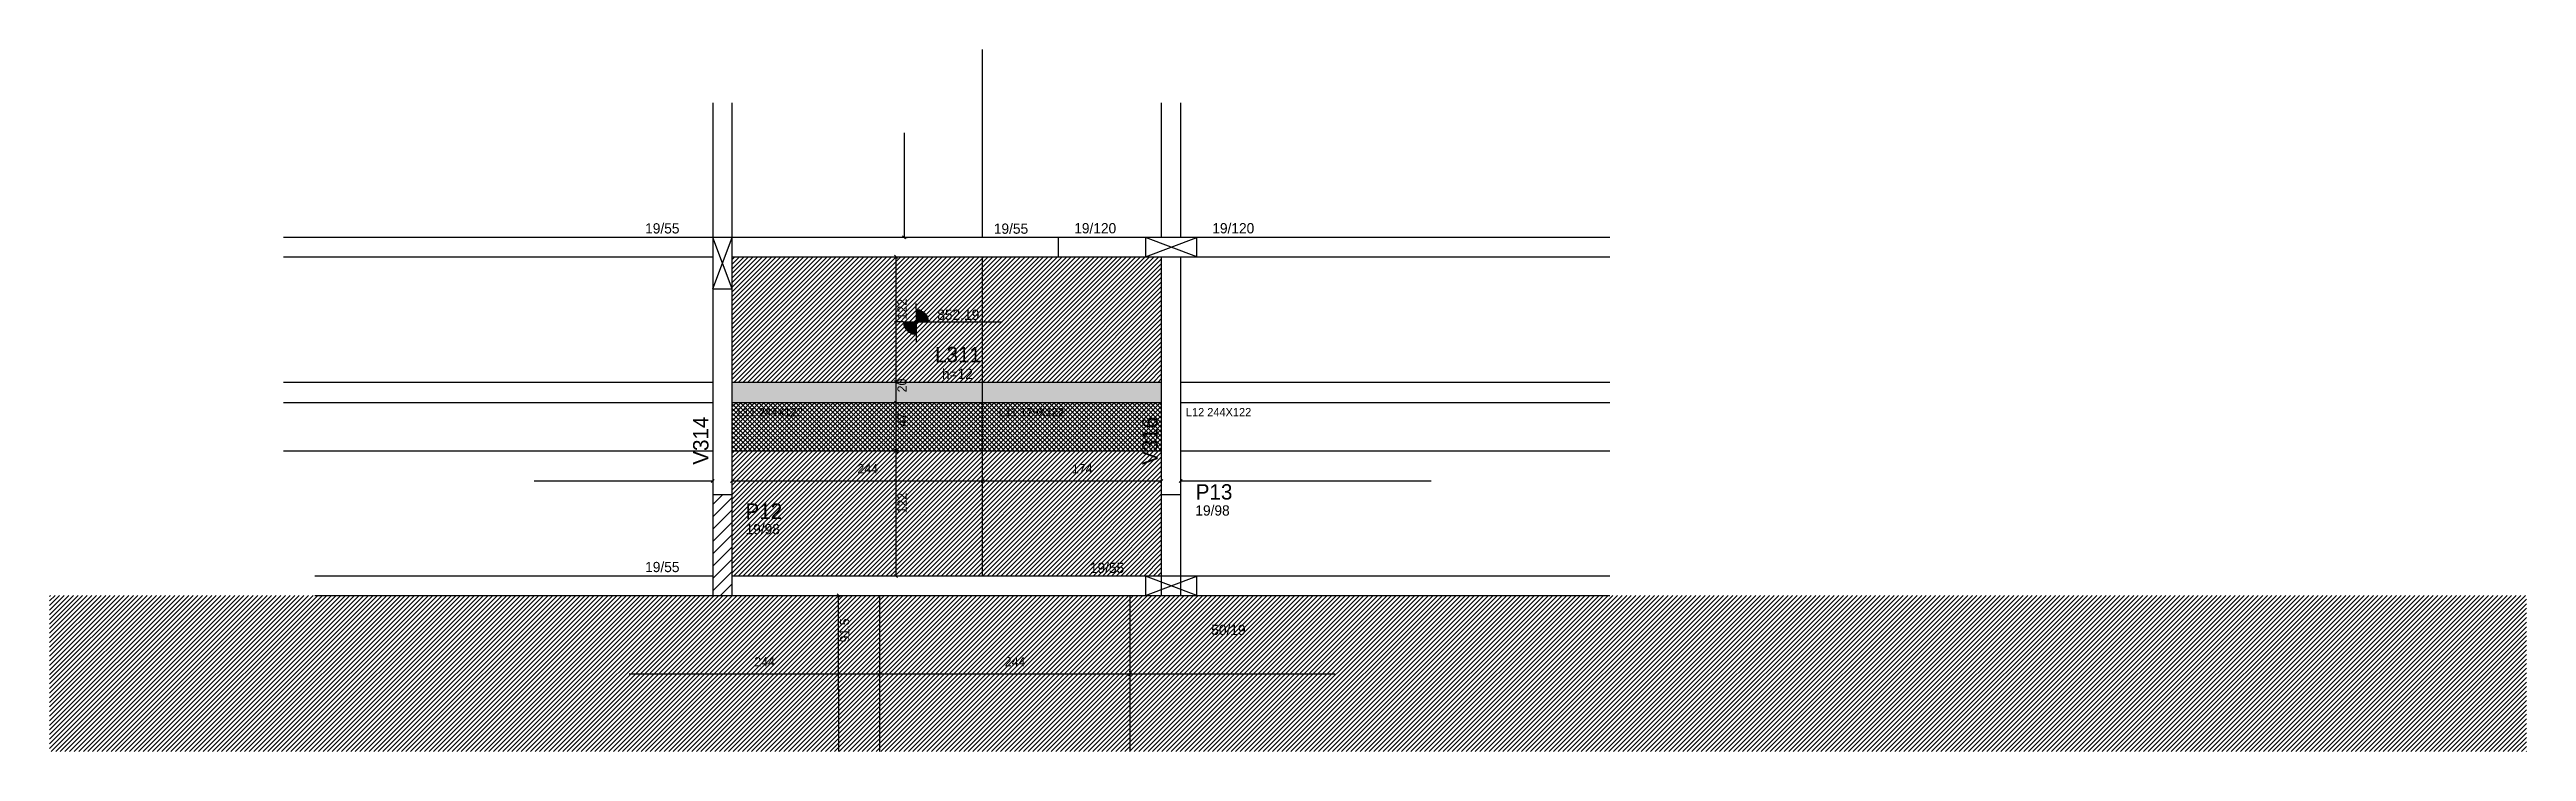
# Model space of a CAD drawing. Header units: metres. Extents: x 2939 to 5352, y 2110 to 2794.
import ezdxf

# ---------------------------------------------------------------- set-up
doc = ezdxf.new("R2010")
doc.units = ezdxf.units.M
for name, color, linetype in [('1', 7, 'Continuous'), ('3', 7, 'Continuous'), ('4', 7, 'Continuous'), ('7', 7, 'Continuous'), ('AUX00', 7, 'Continuous'), ('Hachura', 7, 'Continuous'), ('Painéis', 7, 'Continuous'), ('REAPROVEITAMENTO', 7, 'Continuous')]:
    doc.layers.add(name, color=color, linetype=linetype)

msp = doc.modelspace()

# ---------------------------------------------------------------- hatches: boundary and pattern name
at = {"layer": 'Hachura'}
h = msp.add_hatch(color=7, dxfattribs=at)
h.dxf.hatch_style = 1
h.paths.add_polyline_path([(3604.1, 2449.9), (4022.1, 2449.9), (4022.1, 2469.9), (3604.1, 2469.9), (3604.1, 2449.9)])
h = msp.add_hatch(dxfattribs=at)
h.set_pattern_fill('ANSI37')
h.paths.add_polyline_path([(4022.1, 2449.9), (3604.1, 2449.9), (3604.1, 2402.9), (4022.1, 2402.9), (4022.1, 2449.9)])
at = {"layer": 'REAPROVEITAMENTO'}
h = msp.add_hatch(dxfattribs=at)
h.set_pattern_fill('ANSI31')
h.paths.add_polyline_path([(4022.1, 2469.9), (3604.1, 2469.9), (3604.1, 2591.9), (4022.1, 2591.9), (4022.1, 2469.9)])
h = msp.add_hatch(dxfattribs=at)
h.set_pattern_fill('ANSI31')
h.paths.add_polyline_path([(4022.1, 2402.9), (3604.1, 2402.9), (3604.1, 2280.9), (4022.1, 2280.9), (4022.1, 2402.9)])
h = msp.add_hatch(dxfattribs=at)
h.set_pattern_fill('ANSI31')
h.paths.add_polyline_path([(2939.1, 2261.9), (2939.1, 2109.9), (5352.1, 2109.9), (5352.1, 2261.9), (2939.1, 2261.9)])

# ---------------------------------------------------------------- linework, layer by layer
at = {"color": 4, "lineweight": 25}
for p, q in [((3747.6, 2185.3), (3503.6, 2185.3)), ((3991.6, 2185.3), (3747.6, 2185.3)), ((3991.6, 2187.7), (3991.6, 2188.3)), ((4191.1, 2185.3), (3991.6, 2185.3))]:
    msp.add_line(p, q, dxfattribs=at)
at = {"color": 0, "lineweight": 25}
for p, q in [((3749.1, 2186.8), (3746.1, 2183.8)), ((3746.1, 2183.8), (3749.1, 2186.8)), ((3993.1, 2186.8), (3990.1, 2183.8)), ((3990.1, 2183.8), (3993.1, 2186.8))]:
    msp.add_line(p, q, dxfattribs=at)
at = {"layer": '1', "color": 1, "lineweight": 25}
for p, q in [((3585.1, 2560.9), (3604.1, 2610.9)), ((3604.1, 2560.9), (3585.1, 2610.9)), ((4006.6, 2591.9), (4056.6, 2610.9)), ((4056.6, 2591.9), (4006.6, 2610.9)), ((4006.6, 2261.9), (4056.6, 2280.9)), ((4056.6, 2261.9), (4006.6, 2280.9))]:
    msp.add_line(p, q, dxfattribs=at)
at = {"layer": '3', "color": 3, "lineweight": 25}
for p, q in [((3922.1, 2591.9), (3922.1, 2610.9)), ((3783.2, 2541), (3783.2, 2546.5)), ((3783.2, 2541), (3783.2, 2516)), ((3783.2, 2540.4), (3787.1, 2540.4)), ((3783.2, 2539.6), (3789, 2539.6)), ((3783.2, 2538.8), (3790.3, 2538.8)), ((3783.2, 2538), (3791.3, 2538)), ((3783.2, 2537.2), (3792.2, 2537.2)), ((3783.2, 2536.4), (3792.9, 2536.4)), ((3783.2, 2535.6), (3793.5, 2535.6)), ((3783.2, 2534.8), (3794, 2534.8)), ((3783.2, 2534), (3794.4, 2534)), ((3770.7, 2528.5), (3762.3, 2528.5)), ((3770.7, 2528.5), (3795.7, 2528.5)), ((3783.2, 2527.7), (3770.7, 2527.7)), ((3783.2, 2526.9), (3770.8, 2526.9)), ((3783.2, 2526.1), (3771, 2526.1)), ((3783.2, 2525.3), (3771.1, 2525.3)), ((3783.2, 2524.5), (3771.4, 2524.5)), ((3783.2, 2523.7), (3771.7, 2523.7)), ((3783.2, 2522.9), (3772, 2522.9)), ((3783.2, 2522.1), (3772.5, 2522.1)), ((3783.2, 2521.3), (3773, 2521.3)), ((3783.2, 2520.5), (3773.6, 2520.5)), ((3783.2, 2519.7), (3774.3, 2519.7)), ((3783.2, 2518.9), (3775.1, 2518.9)), ((3783.2, 2518.2), (3776.2, 2518.2)), ((3783.2, 2517.4), (3777.5, 2517.4)), ((3783.2, 2516.6), (3779.4, 2516.6)), ((3783.2, 2533.2), (3794.8, 2533.2)), ((3783.2, 2532.4), (3795.1, 2532.4)), ((3783.2, 2531.6), (3795.3, 2531.6)), ((3783.2, 2530.8), (3795.5, 2530.8)), ((3783.2, 2530), (3795.6, 2530)), ((3783.2, 2529.3), (3795.7, 2529.3)), ((3783.2, 2516), (3783.2, 2509.1)), ((3795.7, 2528.5), (3867.2, 2528.5)), ((3585.1, 2350.5), (3594.5, 2359.9)), ((3585.1, 2338.5), (3604.1, 2357.5)), ((3585.1, 2326.5), (3604.1, 2345.5)), ((3585.1, 2314.4), (3604.1, 2333.4)), ((3585.1, 2302.4), (3604.1, 2321.4)), ((3585.1, 2290.4), (3604.1, 2309.4)), ((3585.1, 2278.4), (3604.1, 2297.4)), ((3585.1, 2266.4), (3604.1, 2285.4)), ((3592.7, 2261.9), (3604.1, 2273.3))]:
    msp.add_line(p, q, dxfattribs=at)
for points in [[(3585.1, 2741.9), (3585.1, 2610.9)], [(3604.1, 2610.9), (3604.1, 2741.9)], [(4022.1, 2741.9), (4022.1, 2610.9)], [(4041.1, 2610.9), (4041.1, 2741.9)], [(3585.1, 2610.9), (3167.1, 2610.9)], [(4006.6, 2610.9), (3604.1, 2610.9)], [(4459.1, 2610.9), (4056.6, 2610.9)], [(3167.1, 2591.9), (3585.1, 2591.9)], [(3585.1, 2591.9), (3585.1, 2359.9)], [(3604.1, 2591.9), (4006.6, 2591.9)], [(3604.1, 2359.9), (3604.1, 2591.9)], [(4022.1, 2591.9), (4022.1, 2359.9)], [(4041.1, 2359.9), (4041.1, 2591.9)], [(4056.6, 2591.9), (4459.1, 2591.9)], [(3585.1, 2280.9), (3197.6, 2280.9)], [(4022.1, 2280.9), (3604.1, 2280.9)], [(4459.1, 2280.9), (4041.1, 2280.9)], [(3197.6, 2261.9), (3585.1, 2261.9)], [(3604.1, 2261.9), (4022.1, 2261.9)], [(4041.1, 2261.9), (4459.1, 2261.9)]]:
    msp.add_lwpolyline(points, dxfattribs=at)
at = {"layer": '7', "color": 7, "lineweight": 25}
for points in [[(3585.1, 2560.9), (3604.1, 2560.9), (3604.1, 2610.9), (3585.1, 2610.9), (3585.1, 2560.9)], [(4006.6, 2591.9), (4056.6, 2591.9), (4056.6, 2610.9), (4006.6, 2610.9), (4006.6, 2591.9)], [(3585.1, 2261.9), (3604.1, 2261.9), (3604.1, 2359.9), (3585.1, 2359.9), (3585.1, 2261.9)], [(4022.1, 2261.9), (4041.1, 2261.9), (4041.1, 2359.9), (4022.1, 2359.9), (4022.1, 2261.9)], [(4006.6, 2261.9), (4056.6, 2261.9), (4056.6, 2280.9), (4006.6, 2280.9), (4006.6, 2261.9)]]:
    msp.add_lwpolyline(points, dxfattribs=at)
at = {"layer": 'Painéis', "color": 200, "lineweight": 25}
for p, q in [((3848.1, 2610.9), (3848.1, 2793.9)), ((3848.1, 2280.9), (3848.1, 2591.9)), ((3167.1, 2469.9), (3585.1, 2469.9)), ((3604.1, 2469.9), (4022.1, 2469.9)), ((4041.1, 2469.9), (4459.1, 2469.9)), ((3167.1, 2449.9), (3585.1, 2449.9)), ((3604.1, 2449.9), (4022.1, 2449.9)), ((4041.1, 2449.9), (4459.1, 2449.9)), ((3167.1, 2402.9), (3585.1, 2402.9)), ((3604.1, 2402.9), (4022.1, 2402.9)), ((4041.1, 2402.9), (4459.1, 2402.9)), ((3747.6, 2261.9), (3747.6, 2109.9)), ((3991.6, 2261.9), (3991.6, 2109.9))]:
    msp.add_line(p, q, dxfattribs=at)
at = {"layer": 'Painéis', "color": 4, "lineweight": 25}
for p, q in [((3771.6, 2712.9), (3771.6, 2610.9)), ((3771.9, 2610.9), (3774.6, 2610.9)), ((3763.6, 2591.9), (3763.6, 2469.9)), ((3763.6, 2469.9), (3763.6, 2449.9)), ((3763.6, 2449.9), (3763.6, 2402.9)), ((3763.6, 2402.9), (3763.6, 2280.9)), ((3411.1, 2373.5), (3585.1, 2373.5)), ((3604.1, 2373.5), (3848.1, 2373.5)), ((3848.1, 2373.5), (4022.1, 2373.5)), ((4041.1, 2373.5), (4285.1, 2373.5)), ((3707.8, 2170.4), (3707.8, 2261.9)), ((3707.8, 2170.4), (3707.8, 2109.9))]:
    msp.add_line(p, q, dxfattribs=at)
at = {"layer": 'Painéis', "color": 0, "lineweight": 25}
for p, q in [((3770.1, 2612.4), (3773.1, 2609.4)), ((3765.1, 2590.4), (3762.1, 2593.4)), ((3762.1, 2471.4), (3765.1, 2468.4)), ((3765.1, 2468.4), (3762.1, 2471.4)), ((3762.1, 2451.4), (3765.1, 2448.4)), ((3765.1, 2448.4), (3762.1, 2451.4)), ((3762.1, 2404.4), (3765.1, 2401.4)), ((3765.1, 2401.4), (3762.1, 2404.4)), ((3583.6, 2372), (3586.6, 2375)), ((3605.6, 2375), (3602.6, 2372)), ((3846.6, 2372), (3849.6, 2375)), ((3849.6, 2375), (3846.6, 2372)), ((4020.6, 2372), (4023.6, 2375)), ((4042.6, 2375), (4039.6, 2372)), ((3762.1, 2282.4), (3765.1, 2279.4)), ((3709.3, 2260.4), (3706.3, 2263.4)), ((3706.3, 2171.9), (3709.3, 2168.9)), ((3709.3, 2168.9), (3706.3, 2171.9))]:
    msp.add_line(p, q, dxfattribs=at)

# ---------------------------------------------------------------- texts
at = {"color": 240, "lineweight": 25}
for p in [(3625.6, 2192.9), (3869.6, 2192.9)]:
    msp.add_text('244', height=9, dxfattribs=at).set_placement(p)
at = {"layer": '3', "color": 3, "lineweight": 25}
for s, p in [('19/55', (3519.3, 2614.7)), ('19/55', (3859, 2614.4)), ('19/120', (3937.3, 2614.8)), ('19/120', (4071.8, 2614.8)), ('852.19', (3803.9, 2530.5)), ('h=12', (3808.4, 2472.9)), ('19/98', (4055.3, 2339.8)), ('19/98', (3617.1, 2321.6)), ('19/55', (3519.3, 2284.7)), ('19/55', (3952.5, 2283.8)), ('50/19', (4070.8, 2223.4))]:
    msp.add_text(s, height=10, dxfattribs=at).set_placement(p)
at = {"layer": '4', "color": 4, "lineweight": 25}
for s, p in [('L311', (3801.8, 2489.2)), ('P13', (4055.7, 2355.4)), ('P12', (3617.1, 2336.6))]:
    msp.add_text(s, height=15, dxfattribs=at).set_placement(p)
for s, p in [('V314', (3581, 2389.4)), ('V316', (4018.6, 2389.2))]:
    msp.add_text(s, height=15, rotation=90, dxfattribs=at).set_placement(p)
at = {"layer": 'AUX00', "color": 7, "lineweight": 25}
for s, p in [('L11^J244X122', (3609.1, 2436.6)), ('L11^J179X122', (3863.8, 2436.6)), ('L12^J244X122', (4046.1, 2436.6))]:
    msp.add_text(s, height=8, dxfattribs=at).set_placement(p)
at = {"layer": 'Painéis', "color": 240, "lineweight": 25}
for s, p in [('122', (3774.1, 2530.9)), ('20', (3774, 2459.9)), ('47', (3774.1, 2426.4)), ('122', (3774.1, 2341.9)), ('91.5', (3718.1, 2216.2))]:
    msp.add_text(s, height=9, rotation=90, dxfattribs=at).set_placement(p)
for s, p in [('244', (3726.1, 2381)), ('174', (3935.1, 2381))]:
    msp.add_text(s, height=9, dxfattribs=at).set_placement(p)

doc.saveas('drawing.dxf')
